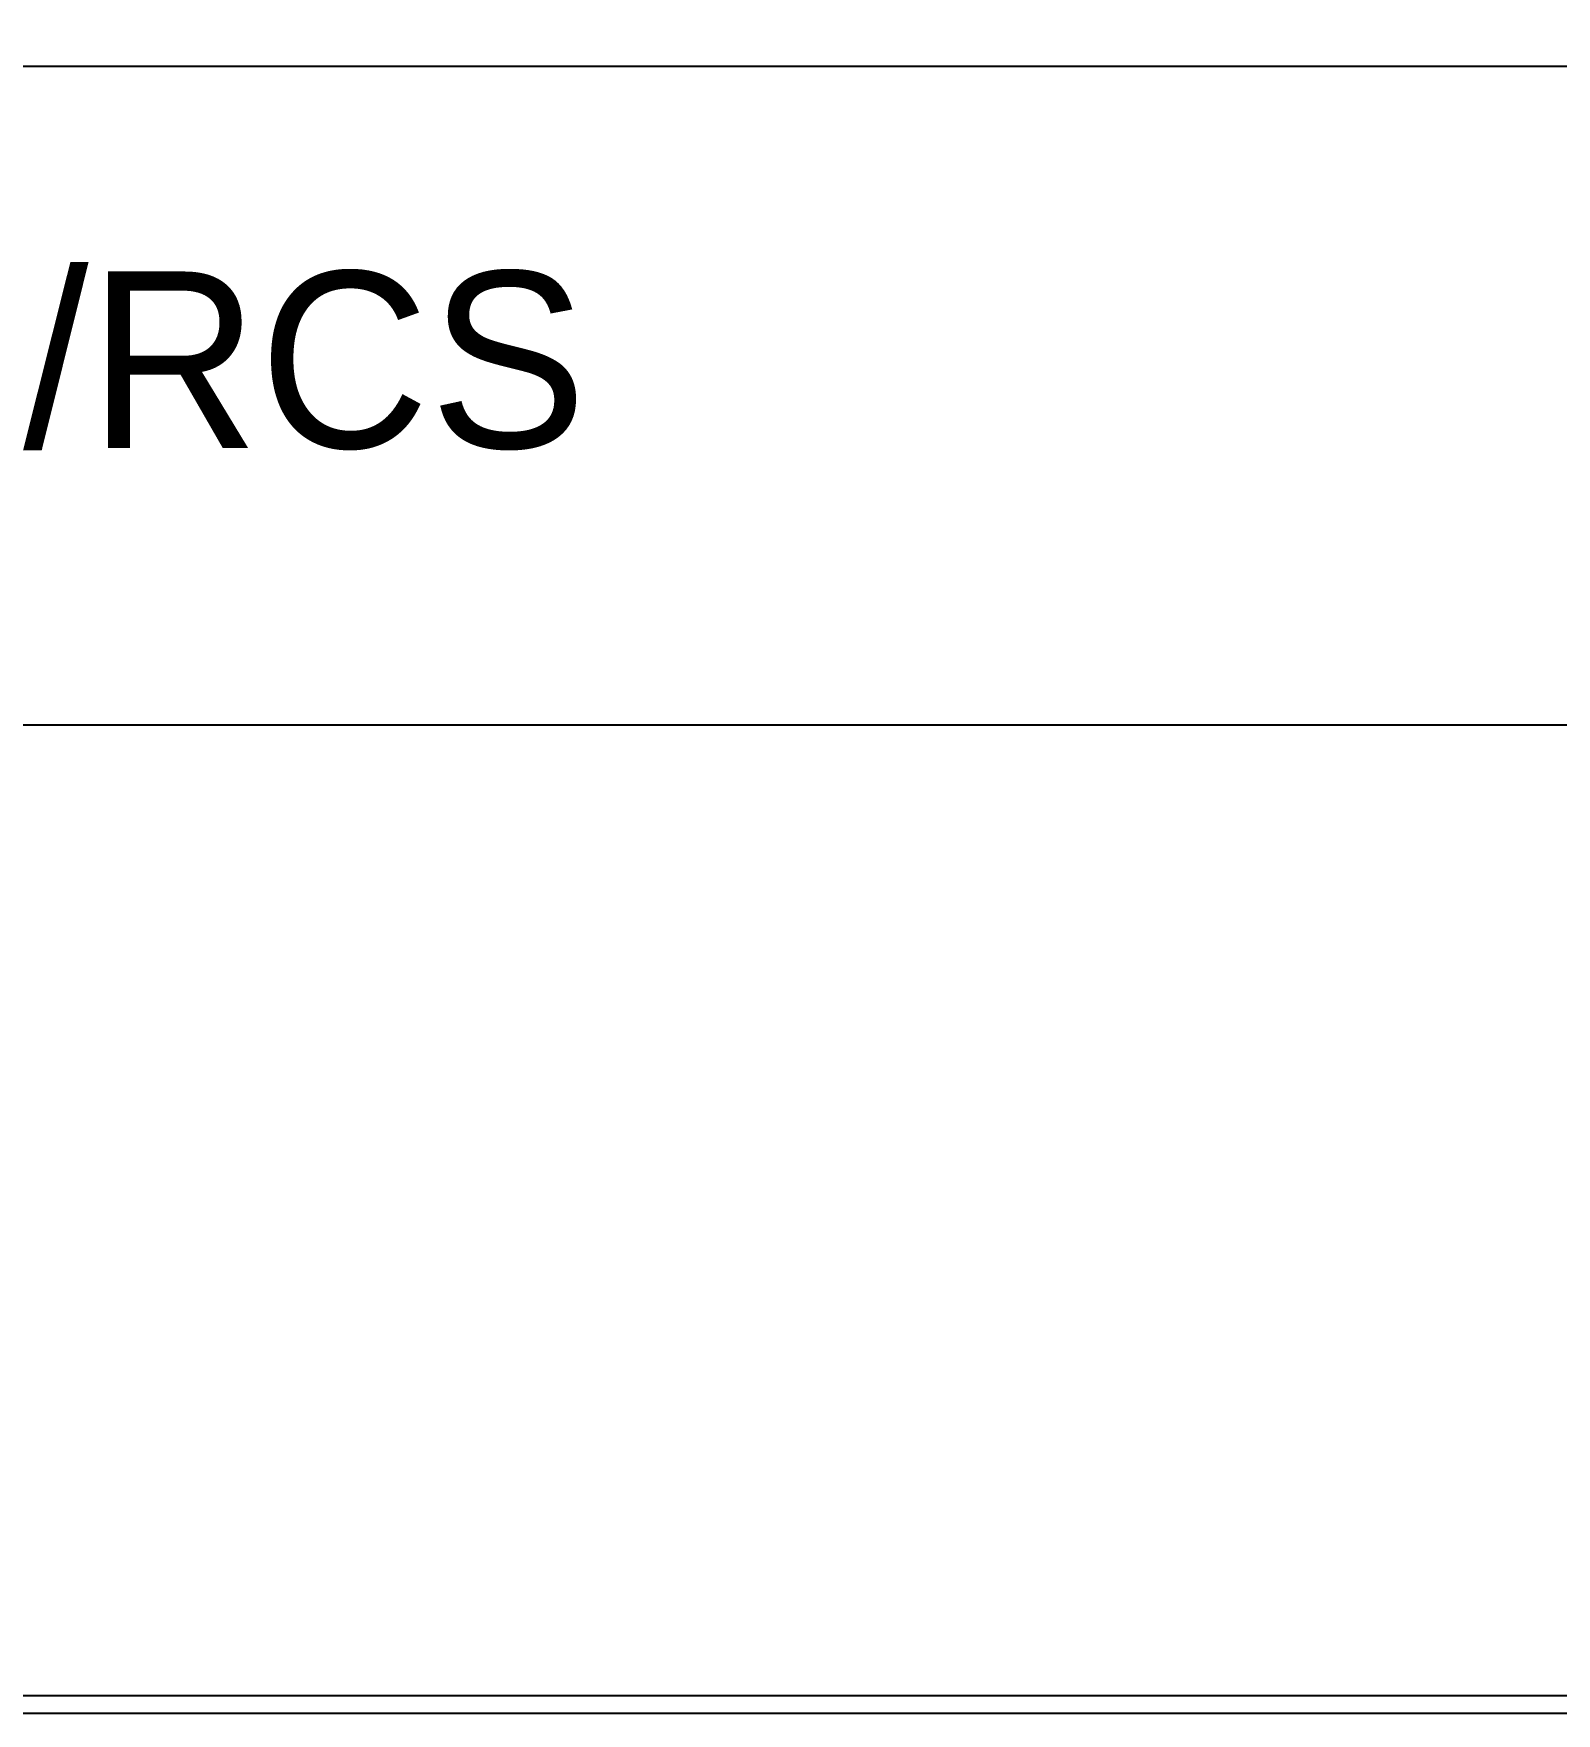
# Model space of a CAD drawing. Header units: millimetres. Extents: x 77 to 917, y 105 to 1108.
# Drawn here: x 303.48 to 329.36, y 105.44 to 133.99 of the extents above; entities that cross this region are included whole.
import ezdxf

# ---------------------------------------------------------------- set-up
doc = ezdxf.new("R2010")
doc.units = ezdxf.units.MM
for name, color, linetype in [('40', 4, 'Continuous'), ('70', 7, 'Continuous'), ('ASHADE', 7, 'Continuous')]:
    doc.layers.add(name, color=color, linetype=linetype)
doc.styles.add('ghs', font='NGULIM.TTF')

msp = doc.modelspace()

# ---------------------------------------------------------------- linework, layer by layer
at = {"layer": '40', "color": 7}
msp.add_line((336.524, 122.24), (246.524, 122.24), dxfattribs=at)
at = {"layer": '70', "color": 7}
msp.add_line((106.524, 133.44), (486.524, 133.44), dxfattribs=at)
for points in [[(486.524, 105.44), (106.524, 105.44), (106.524, 375.44), (486.524, 375.44)], [(486.224, 105.74), (106.824, 105.74), (106.824, 375.14), (486.224, 375.14)]]:
    msp.add_lwpolyline(points, close=True, dxfattribs=at)

# ---------------------------------------------------------------- texts
at = {"layer": 'ASHADE', "ltscale": 2, "style": 'ghs'}
msp.add_text('VIP-5TL-CT --LOP/RCS', height=3, dxfattribs=at).set_placement((270.088, 126.951))

doc.saveas('drawing.dxf')
